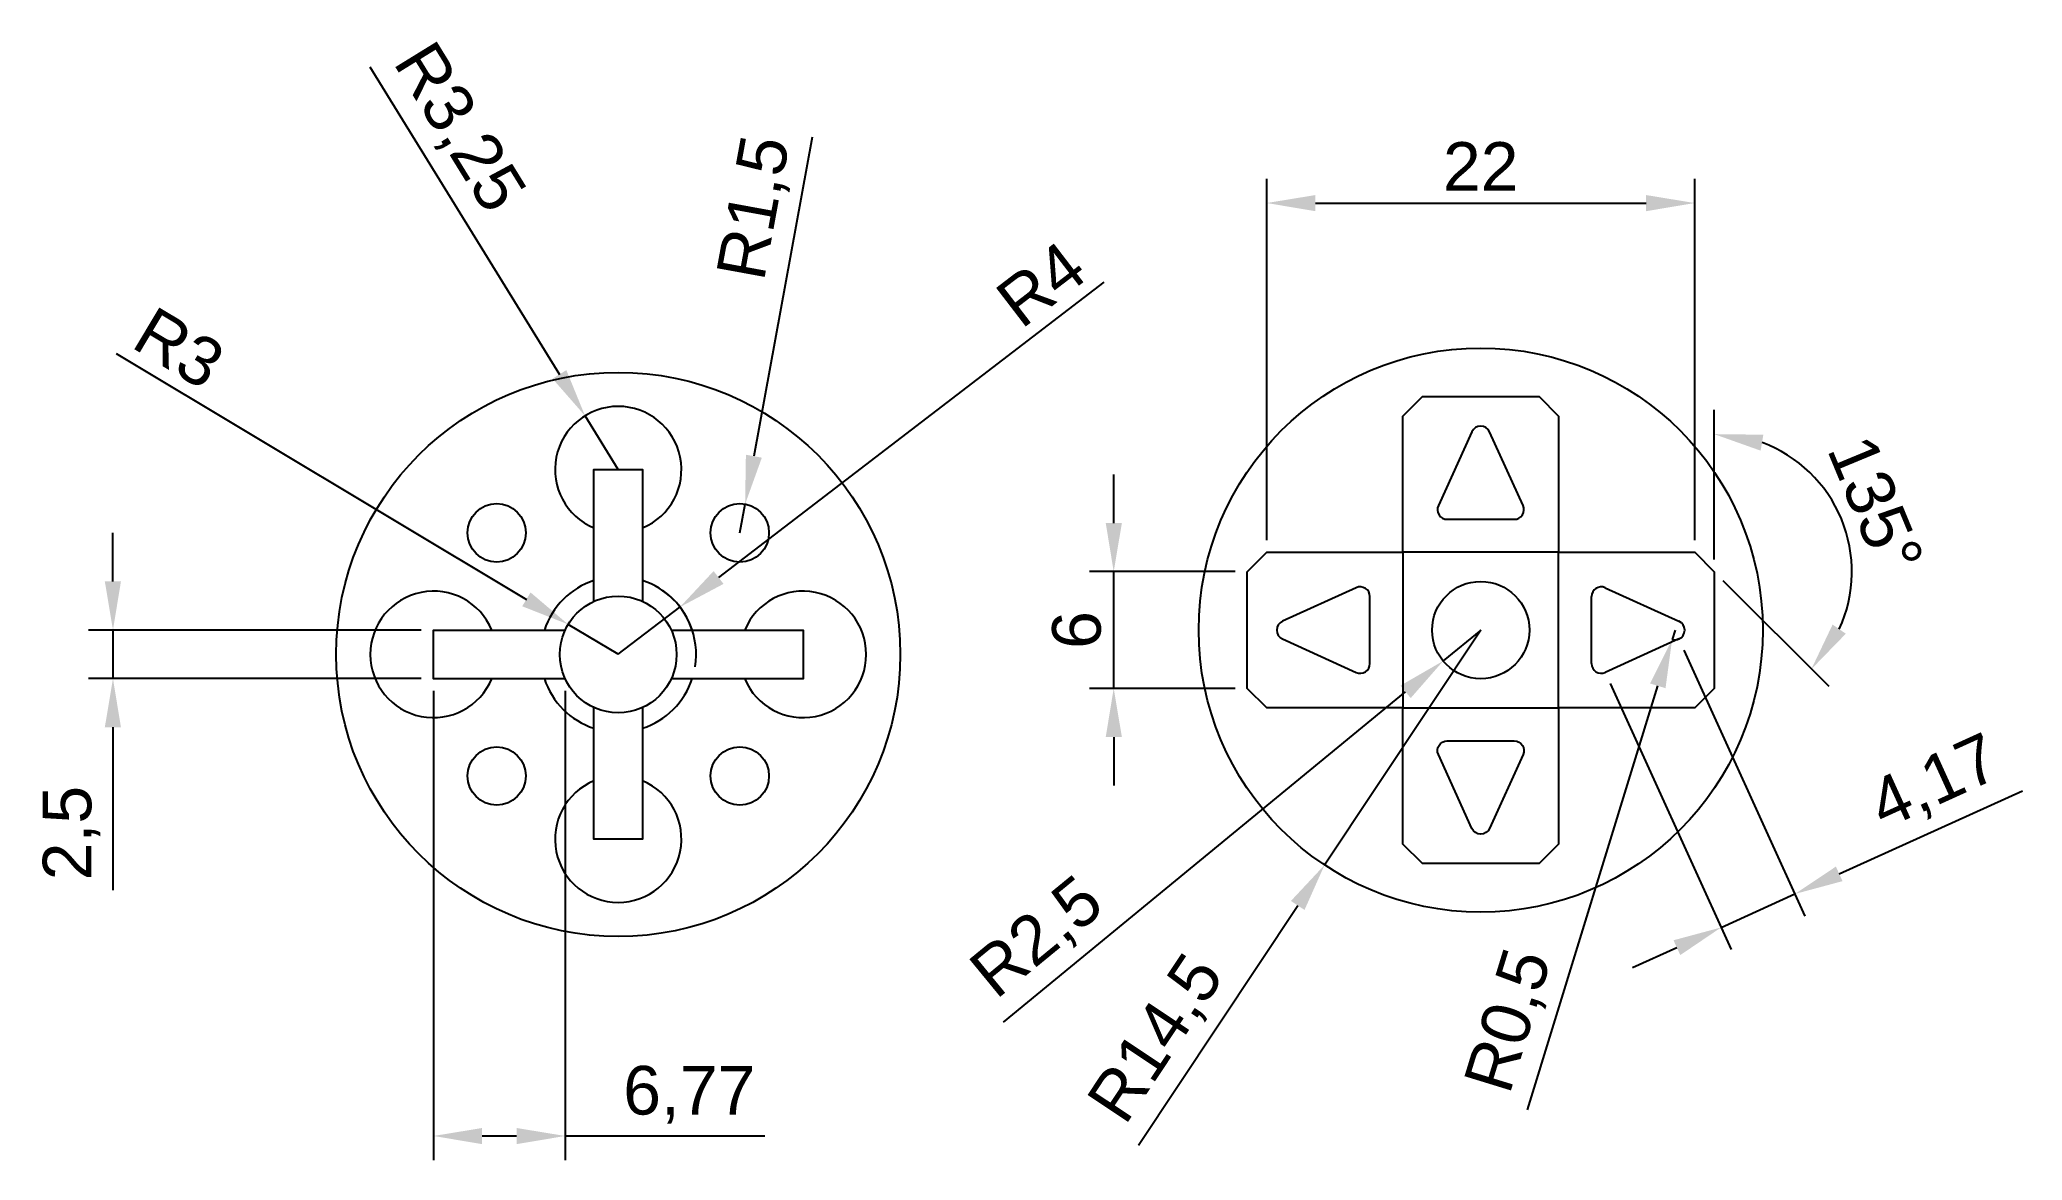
# Model space of a CAD drawing. Header units: millimetres. Extents: x 40 to 142, y 22 to 80.
import ezdxf

# ---------------------------------------------------------------- set-up
doc = ezdxf.new("R2010")
doc.units = ezdxf.units.MM
doc.layers.add('cotari', color=4, linetype='Continuous')
doc.layers.add('d-pad', color=124, linetype='Continuous')
doc.styles.get("Standard").update_dxf_attribs({"font": 'arial.ttf'})
doc.dimstyles.new('ISO-25', dxfattribs={"dimtxt": 2.5, "dimasz": 2.5, "dimexe": 1.25, "dimexo": 0.625, "dimtad": 1, "dimtxsty": 'Standard', "dimcen": 2.5, "dimadec": 0, "dimazin": 0, "dimtfac": 1, "dimtmove": 0, "dimatfit": 3, "dimfxl": 1, "dimarcsym": 0})

# ---------------------------------------------------------------- blocks, each defined once
blk = doc.blocks.new('*D3')
at = {"layer": 'cotari', "color": 0, "lineweight": -2, "transparency": 16777216}
for p, q in [((57.33, 78.56), (67.08, 62.75)), ((70.1, 57.86), (68.39, 60.62))]:
    blk.add_line(p, q, dxfattribs=at)
at = {"layer": 'cotari', "color": 0, "transparency": 16777216}
blk.add_solid([(67.43, 62.97), (66.72, 62.53), (68.39, 60.62)], dxfattribs=at)
at = {"layer": 'Defpoints', "color": 0, "transparency": 16777216}
for p in [(68.39, 60.62), (70.1, 57.86)]:
    blk.add_point(p, dxfattribs=at)
at = {"layer": 'cotari', "color": 0, "transparency": 16777216, "insert": (61.8, 75.36), "char_height": 2.5, "attachment_point": 5, "rotation": 301.6645}
blk.add_mtext('R3,25', dxfattribs=at)
blk = doc.blocks.new('*D4')
at = {"layer": 'cotari', "color": 0, "lineweight": -2, "transparency": 16777216}
for p, q in [((80.07, 74.94), (77.07, 58.54)), ((76.35, 54.61), (76.62, 56.08))]:
    blk.add_line(p, q, dxfattribs=at)
at = {"layer": 'cotari', "color": 0, "transparency": 16777216}
blk.add_solid([(76.66, 58.62), (77.48, 58.47), (76.62, 56.08)], dxfattribs=at)
at = {"layer": 'Defpoints', "color": 0, "transparency": 16777216}
for p in [(76.62, 56.08), (76.35, 54.61)]:
    blk.add_point(p, dxfattribs=at)
at = {"layer": 'cotari', "color": 0, "transparency": 16777216, "insert": (77.24, 71.29), "char_height": 2.5, "attachment_point": 5, "rotation": 79.6274}
blk.add_mtext('R1,5', dxfattribs=at)
blk = doc.blocks.new('*D5')
at = {"layer": 'cotari', "color": 0, "lineweight": -2, "transparency": 16777216}
for p, q in [((44.28, 63.82), (65.38, 51.18)), ((70.1, 48.36), (67.52, 49.9))]:
    blk.add_line(p, q, dxfattribs=at)
at = {"layer": 'cotari', "color": 0, "transparency": 16777216}
blk.add_solid([(65.59, 51.54), (65.16, 50.83), (67.52, 49.9)], dxfattribs=at)
at = {"layer": 'Defpoints', "color": 0, "transparency": 16777216}
for p in [(67.52, 49.9), (70.1, 48.36)]:
    blk.add_point(p, dxfattribs=at)
at = {"layer": 'cotari', "color": 0, "transparency": 16777216, "insert": (47.52, 64.1), "char_height": 2.5, "attachment_point": 5, "rotation": 329.0706}
blk.add_mtext('R3', dxfattribs=at)
blk = doc.blocks.new('*D6')
at = {"layer": 'cotari', "color": 0, "lineweight": -2, "transparency": 16777216}
for p, q in [((95.07, 67.5), (75.25, 52.31)), ((70.1, 48.36), (73.27, 50.79))]:
    blk.add_line(p, q, dxfattribs=at)
blk.add_arc((70.1, 48.36), 4, 350.7425, 55.3904, dxfattribs=at)
at = {"layer": 'cotari', "color": 0, "transparency": 16777216}
blk.add_solid([(75, 52.64), (75.51, 51.98), (73.27, 50.79)], dxfattribs=at)
at = {"layer": 'Defpoints', "color": 0, "transparency": 16777216}
for p in [(73.27, 50.79), (70.1, 48.36)]:
    blk.add_point(p, dxfattribs=at)
at = {"layer": 'cotari', "color": 0, "transparency": 16777216, "insert": (91.83, 67.39), "char_height": 2.5, "attachment_point": 5, "rotation": 37.4855}
blk.add_mtext('R4', dxfattribs=at)
blk = doc.blocks.new('*D7')
at = {"layer": 'cotari', "color": 0, "lineweight": -2, "transparency": 16777216}
for p, q in [((114.44, 49.61), (112.51, 48.02)), ((89.9, 29.45), (110.58, 46.43))]:
    blk.add_line(p, q, dxfattribs=at)
at = {"layer": 'cotari', "color": 0, "transparency": 16777216}
blk.add_solid([(110.31, 46.75), (110.84, 46.11), (112.51, 48.02)], dxfattribs=at)
at = {"layer": 'Defpoints', "color": 0, "transparency": 16777216}
for p in [(114.44, 49.61), (112.51, 48.02)]:
    blk.add_point(p, dxfattribs=at)
at = {"layer": 'cotari', "color": 0, "transparency": 16777216, "insert": (91.72, 33.7), "char_height": 2.5, "attachment_point": 5, "rotation": 39.3918}
blk.add_mtext('R2,5', dxfattribs=at)
blk = doc.blocks.new('*D8')
at = {"layer": 'cotari', "color": 0, "lineweight": -2, "transparency": 16777216}
for p, q in [((114.44, 49.61), (106.41, 37.53)), ((96.84, 23.12), (105.03, 35.45))]:
    blk.add_line(p, q, dxfattribs=at)
at = {"layer": 'cotari', "color": 0, "transparency": 16777216}
blk.add_solid([(104.68, 35.68), (105.38, 35.22), (106.41, 37.53)], dxfattribs=at)
at = {"layer": 'Defpoints', "color": 0, "transparency": 16777216}
for p in [(114.44, 49.61), (106.41, 37.53)]:
    blk.add_point(p, dxfattribs=at)
at = {"layer": 'cotari', "color": 0, "transparency": 16777216, "insert": (97.88, 28.53), "char_height": 2.5, "attachment_point": 5, "rotation": 56.3917}
blk.add_mtext('R14,5', dxfattribs=at)
blk = doc.blocks.new('*D10')
at = {"layer": 'cotari', "color": 0, "lineweight": -2, "transparency": 16777216}
for p, q in [((124.89, 48.58), (131.11, 34.9)), ((121.1, 46.86), (127.32, 33.18)), ((132.87, 37.07), (142.29, 41.35)), ((126.8, 34.32), (130.59, 36.04)), ((124.52, 33.28), (122.25, 32.25))]:
    blk.add_line(p, q, dxfattribs=at)
at = {"layer": 'cotari', "color": 0, "transparency": 16777216}
for points in [[(132.7, 37.45), (133.04, 36.7), (130.59, 36.04)], [(124.35, 33.66), (124.7, 32.9), (126.8, 34.32)]]:
    blk.add_solid(points, dxfattribs=at)
at = {"layer": 'Defpoints', "color": 0, "transparency": 16777216}
for p in [(124.63, 49.15), (120.84, 47.43), (130.59, 36.04)]:
    blk.add_point(p, dxfattribs=at)
at = {"layer": 'cotari', "color": 0, "transparency": 16777216, "insert": (137.83, 41.67), "char_height": 2.5, "attachment_point": 5, "rotation": 24.444}
blk.add_mtext('4,17', dxfattribs=at)
blk = doc.blocks.new('*D11')
at = {"layer": 'cotari', "color": 0, "lineweight": -2, "transparency": 16777216}
for p, q in [((103.44, 54.23), (103.44, 72.81)), ((125.44, 54.23), (125.44, 72.81)), ((105.94, 71.56), (122.94, 71.56))]:
    blk.add_line(p, q, dxfattribs=at)
at = {"layer": 'cotari', "color": 0, "transparency": 16777216}
for points in [[(105.94, 71.97), (105.94, 71.14), (103.44, 71.56)], [(122.94, 71.97), (122.94, 71.14), (125.44, 71.56)]]:
    blk.add_solid(points, dxfattribs=at)
at = {"layer": 'Defpoints', "color": 0, "transparency": 16777216}
for p in [(125.44, 71.56), (103.44, 53.61), (125.44, 53.61)]:
    blk.add_point(p, dxfattribs=at)
at = {"layer": 'cotari', "color": 0, "transparency": 16777216, "insert": (114.44, 73.44), "char_height": 2.5, "attachment_point": 5}
blk.add_mtext('22', dxfattribs=at)
blk = doc.blocks.new('*D12')
at = {"layer": 'cotari', "color": 0, "lineweight": -2, "transparency": 16777216}
for p, q in [((95.57, 55.11), (95.57, 57.61)), ((101.81, 52.61), (94.32, 52.61)), ((95.57, 46.61), (95.57, 52.61)), ((101.81, 46.61), (94.32, 46.61)), ((95.57, 44.11), (95.57, 41.61))]:
    blk.add_line(p, q, dxfattribs=at)
at = {"layer": 'cotari', "color": 0, "transparency": 16777216}
for points in [[(95.16, 55.11), (95.99, 55.11), (95.57, 52.61)], [(95.16, 44.11), (95.99, 44.11), (95.57, 46.61)]]:
    blk.add_solid(points, dxfattribs=at)
at = {"layer": 'Defpoints', "color": 0, "transparency": 16777216}
for p in [(95.57, 52.61), (102.44, 52.61), (102.44, 46.61)]:
    blk.add_point(p, dxfattribs=at)
at = {"layer": 'cotari', "color": 0, "transparency": 16777216, "insert": (93.67, 49.61), "char_height": 2.5, "attachment_point": 5, "rotation": 90}
blk.add_mtext('6', dxfattribs=at)
blk = doc.blocks.new('*D13')
at = {"layer": 'cotari', "color": 0, "lineweight": -2, "transparency": 16777216}
for p, q in [((126.44, 53.23), (126.44, 60.93)), ((126.88, 52.16), (132.33, 46.72))]:
    blk.add_line(p, q, dxfattribs=at)
blk.add_arc((126.44, 52.61), 7.08, 335.3468, 69.6532, dxfattribs=at)
at = {"layer": 'cotari', "color": 0, "transparency": 16777216}
for points in [[(128.83, 58.83), (128.97, 59.65), (126.44, 59.68)], [(133.21, 49.42), (132.53, 49.89), (131.44, 47.6)]]:
    blk.add_solid(points, dxfattribs=at)
at = {"layer": 'Defpoints', "color": 0, "transparency": 16777216}
for p in [(125.44, 53.61), (126.44, 52.61), (126.44, 52.61), (133.52, 52.61), (126.44, 46.61)]:
    blk.add_point(p, dxfattribs=at)
at = {"layer": 'cotari', "color": 0, "transparency": 16777216, "insert": (134.74, 56.04), "char_height": 2.5, "attachment_point": 5, "rotation": 292.5}
blk.add_mtext('135°', dxfattribs=at)
blk = doc.blocks.new('*D14')
at = {"layer": 'cotari', "color": 0, "lineweight": -2, "transparency": 16777216}
for p, q in [((124.43, 49.61), (124.28, 49.13)), ((116.85, 24.94), (123.54, 46.74))]:
    blk.add_line(p, q, dxfattribs=at)
blk.add_arc((124.43, 49.61), 0.5, 252.9187, 294.444, dxfattribs=at)
at = {"layer": 'cotari', "color": 0, "transparency": 16777216}
blk.add_solid([(123.15, 46.86), (123.94, 46.62), (124.28, 49.13)], dxfattribs=at)
at = {"layer": 'Defpoints', "color": 0, "transparency": 16777216}
for p in [(124.28, 49.13), (124.43, 49.61)]:
    blk.add_point(p, dxfattribs=at)
at = {"layer": 'cotari', "color": 0, "transparency": 16777216, "insert": (116.02, 29.49), "char_height": 2.5, "attachment_point": 5, "rotation": 72.9187}
blk.add_mtext('R0,5', dxfattribs=at)
blk = doc.blocks.new('*D15')
at = {"layer": 'cotari', "color": 0, "lineweight": -2, "transparency": 16777216}
for p, q in [((60.6, 46.48), (60.6, 22.35)), ((67.37, 46.48), (67.37, 22.35)), ((63.1, 23.6), (64.87, 23.6)), ((67.37, 23.6), (77.63, 23.6))]:
    blk.add_line(p, q, dxfattribs=at)
at = {"layer": 'cotari', "color": 0, "transparency": 16777216}
for points in [[(63.1, 24.01), (63.1, 23.18), (60.6, 23.6)], [(64.87, 24.01), (64.87, 23.18), (67.37, 23.6)]]:
    blk.add_solid(points, dxfattribs=at)
at = {"layer": 'Defpoints', "color": 0, "transparency": 16777216}
for p in [(60.6, 47.11), (67.37, 47.11), (67.37, 23.6)]:
    blk.add_point(p, dxfattribs=at)
at = {"layer": 'cotari', "color": 0, "transparency": 16777216, "insert": (73.75, 25.72), "char_height": 2.5, "attachment_point": 5}
blk.add_mtext('6,77', dxfattribs=at)
blk = doc.blocks.new('*D16')
at = {"layer": 'cotari', "color": 0, "lineweight": -2, "transparency": 16777216}
for p, q in [((44.12, 52.11), (44.12, 54.61)), ((59.97, 49.61), (42.87, 49.61)), ((44.12, 49.61), (44.12, 47.11)), ((59.97, 47.11), (42.87, 47.11)), ((44.12, 44.61), (44.12, 36.24))]:
    blk.add_line(p, q, dxfattribs=at)
at = {"layer": 'cotari', "color": 0, "transparency": 16777216}
for points in [[(43.7, 52.11), (44.53, 52.11), (44.12, 49.61)], [(43.7, 44.61), (44.53, 44.61), (44.12, 47.11)]]:
    blk.add_solid(points, dxfattribs=at)
at = {"layer": 'Defpoints', "color": 0, "transparency": 16777216}
for p in [(60.6, 49.61), (44.12, 47.11), (60.6, 47.11)]:
    blk.add_point(p, dxfattribs=at)
at = {"layer": 'cotari', "color": 0, "transparency": 16777216, "insert": (41.99, 39.17), "char_height": 2.5, "attachment_point": 5, "rotation": 90}
blk.add_mtext('2,5', dxfattribs=at)

msp = doc.modelspace()

# ---------------------------------------------------------------- linework, layer by layer
at = {"layer": 'd-pad'}
for p, q in [((118.439, 53.606), (110.439, 53.606)), ((110.439, 53.606), (110.439, 45.606)), ((118.439, 45.606), (118.439, 53.606)), ((120.134, 47.882), (120.134, 51.329)), ((120.841, 51.784), (124.633, 50.061)), ((124.633, 49.151), (120.841, 47.427)), ((110.439, 45.606), (118.439, 45.606))]:
    msp.add_line(p, q, dxfattribs=at)
msp.add_lwpolyline([(118.439, 53.606), (125.439, 53.606), (126.439, 52.606), (126.439, 46.606), (125.439, 45.606), (118.439, 45.606), (118.439, 38.606), (117.439, 37.606), (111.439, 37.606), (110.439, 38.606), (110.439, 45.606), (103.439, 45.606), (102.439, 46.606), (102.439, 52.606), (103.439, 53.606), (110.439, 53.606), (110.439, 60.606), (111.439, 61.606), (117.439, 61.606), (118.439, 60.606)], close=True, dxfattribs=at)
for points in [[(116.163, 55.301, 0.5454665), (116.618, 56.007), (114.894, 59.799, 0.6439133), (113.984, 59.799), (112.261, 56.007, 0.5454665), (112.716, 55.301)], [(108.745, 51.329, 0.5454665), (108.038, 51.784), (104.246, 50.061, 0.6439133), (104.246, 49.151), (108.038, 47.427, 0.5454665), (108.745, 47.882)], [(116.163, 43.911, -0.5454665), (116.618, 43.204), (114.894, 39.412, -0.6439133), (113.984, 39.412), (112.261, 43.204, -0.5454665), (112.716, 43.911)]]:
    msp.add_lwpolyline(points, format="xyb", close=True, dxfattribs=at)
for points in [[(68.847, 51.083), (68.847, 57.856), (71.347, 57.856), (71.347, 51.083)], [(67.37, 47.106), (60.597, 47.106), (60.597, 49.606), (67.37, 49.606)], [(72.824, 49.606), (79.597, 49.606), (79.597, 47.106), (72.824, 47.106)], [(71.347, 45.629), (71.347, 38.856), (68.847, 38.856), (68.847, 45.629)]]:
    msp.add_lwpolyline(points, dxfattribs=at)
for centre, radius in [((114.439, 49.606), 14.5), ((70.097, 48.356), 14.5), ((63.847, 54.606), 1.5), ((76.347, 54.606), 1.5), ((114.439, 49.606), 2.5), ((70.097, 48.356), 3), ((63.847, 42.106), 1.5), ((76.347, 42.106), 1.5)]:
    msp.add_circle(centre, radius, dxfattribs=at)
for centre, radius, start, end in [((70.097, 57.856), 3.25, 292.61986, 247.38014), ((70.097, 48.356), 4, 108.20996, 161.79004), ((70.097, 48.356), 4, 18.20996, 71.79004), ((60.597, 48.356), 3.25, 22.61986, 337.38014), ((79.597, 48.356), 3.25, 202.61986, 157.38014), ((120.634, 51.329), 0.5, 65.55605, 180), ((124.426, 49.606), 0.5, 294.44395, 65.55605), ((70.097, 48.356), 4, 198.20996, 251.79004), ((70.097, 48.356), 4, 288.20996, 341.79004), ((120.634, 47.882), 0.5, 180, 294.44395), ((70.097, 38.856), 3.25, 112.61986, 67.38014)]:
    msp.add_arc(centre, radius, start, end, dxfattribs=at)

# ---------------------------------------------------------------- dimensions: what is measured, and where the dimension line sits
at = {"layer": 'cotari'}
for center, mpoint, picture, middle in [((70.097, 57.856), (68.391, 60.622), '*D3', (59.993, 74.238)), ((76.347, 54.606), (76.617, 56.081), '*D4', (79.33, 70.903)), ((70.097, 48.356), (73.271, 50.79), '*D6', (92.974, 65.901)), ((70.097, 48.356), (67.524, 49.898), '*D5', (46.545, 62.468)), ((114.439, 49.606), (112.507, 48.019), '*D7', (93.072, 32.06)), ((114.439, 49.606), (106.413, 37.53), '*D8', (99.649, 27.352)), ((124.426, 49.606), (124.279, 49.128), '*D14', (118.052, 28.862))]:
    dim = msp.add_radius_dim(center=center, mpoint=mpoint, dimstyle='ISO-25', dxfattribs=at)
    dim.commit()
    dim.dimension.update_dxf_attribs({"geometry": picture, "text_midpoint": middle, "dimtype": 164})
for p1, p2, distance, picture, middle in [((103.439, 53.606), (125.439, 53.606), 17.949, '*D11', (114.439, 73.435)), ((102.439, 46.606), (102.439, 52.606), 6.866, '*D12', (93.672, 49.606)), ((60.597, 49.606), (60.597, 47.106), -16.479, '*D16', (41.991, 39.174)), ((120.841, 47.427), (124.633, 49.151), -14.402, '*D10', (137.834, 41.669)), ((60.597, 47.106), (67.37, 47.106), -23.508, '*D15', (73.749, 25.725))]:
    dim = msp.add_aligned_dim(p1=p1, p2=p2, distance=distance, dimstyle='ISO-25', dxfattribs=at)
    dim.commit()
    dim.dimension.update_dxf_attribs({"geometry": picture, "text_midpoint": middle})
dim = msp.add_angular_dim_2l(base=(133.516, 52.606), line1=((125.439, 53.606), (126.439, 52.606)), line2=((126.439, 52.606), (126.439, 46.606)), dimstyle='ISO-25', dxfattribs=at)
dim.commit()
dim.dimension.update_dxf_attribs({"geometry": '*D13', "text_midpoint": (134.735, 56.042)})

doc.saveas('drawing.dxf')
